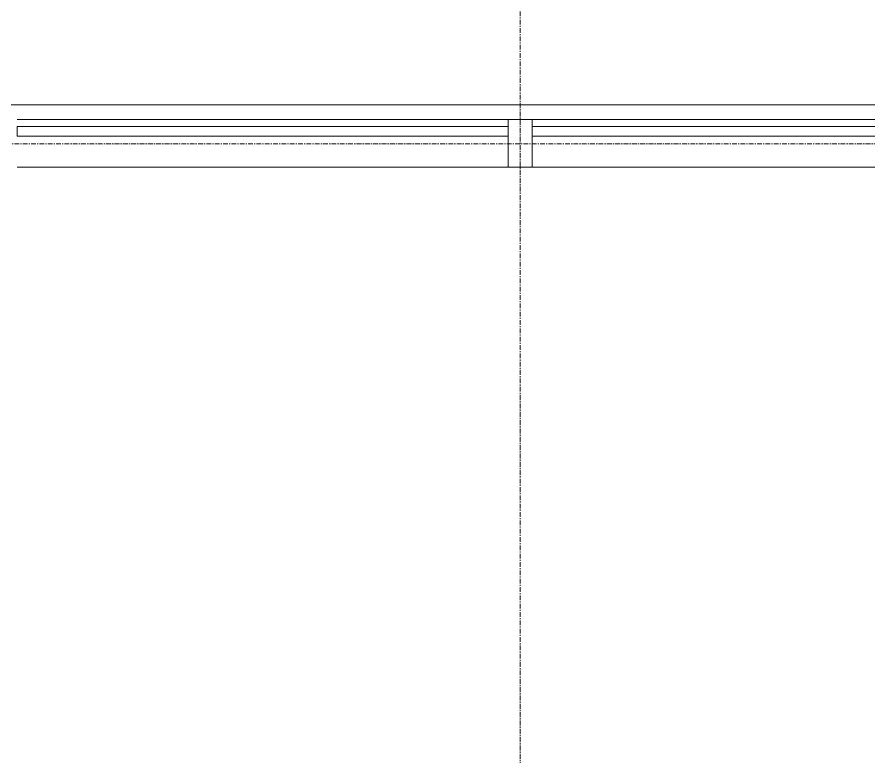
# Model space of a CAD drawing. Header units: inches. Extents: x -1714 to 1984, y -1043 to 970.
# Drawn here: x -197.6 to -108.3, y 602.9 to 680.5 of the extents above; entities that cross this region are included whole.
import ezdxf

# ---------------------------------------------------------------- set-up
doc = ezdxf.new("R2010")
doc.units = ezdxf.units.IN
doc.header["$MEASUREMENT"] = 0
doc.linetypes.add('Grid Line 1_2_', pattern=[0.875, 0.5, -0.125, 0.125, -0.125])
for name, color, linetype, lineweight in [('A-FLOR', 192, 'Continuous', 13), ('A-GLAZ-CURT', 52, 'Continuous', 9), ('A-GLAZ-CWMG', 51, 'Continuous', 9), ('S-GRID', 1, 'Continuous', 9)]:
    doc.layers.add(name, color=color, linetype=linetype, lineweight=lineweight)

# ---------------------------------------------------------------- blocks, each defined once
blk = doc.blocks.new('System Panel - Glazed-1332336-L2 - Architectural')
at = {"layer": 'A-GLAZ-CURT', "lineweight": 13}
for p, q in [((25.75, 1.75), (-25.75, 1.75)), ((-25.75, 1.75), (-25.75, 0.75)), ((25.75, 0.75), (25.75, 1.75)), ((-25.75, 0.75), (25.75, 0.75))]:
    blk.add_line(p, q, dxfattribs=at)
blk = doc.blocks.new('System Panel - Glazed-1332247-L2 - Architectural')
at = {"layer": 'A-GLAZ-CURT', "lineweight": 13}
for p, q in [((25.75, 1.75), (-25.75, 1.75)), ((-25.75, 1.75), (-25.75, 0.75)), ((25.75, 0.75), (25.75, 1.75)), ((-25.75, 0.75), (25.75, 0.75))]:
    blk.add_line(p, q, dxfattribs=at)
blk = doc.blocks.new('Rectangular Mullion - 2_5_ x 5_ rectangular-1332245-L2 - Architectural')
at = {"layer": 'A-GLAZ-CWMG'}
for p, q in [((1292.649, -339.58), (1292.649, -288.08)), ((1297.649, -288.08), (1297.649, -339.58))]:
    blk.add_line(p, q, dxfattribs=at)
blk = doc.blocks.new('Rectangular Mullion - 2_5_ x 5_ rectangular-1332330-L2 - Architectural')
at = {"layer": 'A-GLAZ-CWMG'}
for p, q in [((1292.649, -393.58), (1292.649, -342.08)), ((1297.649, -393.58), (1297.649, -342.08))]:
    blk.add_line(p, q, dxfattribs=at)
blk = doc.blocks.new('Rectangular Mullion - 2_5_ x 5_ rectangular-1332234-L2 - Architectural')
at = {"layer": 'A-GLAZ-CWMG', "lineweight": 20}
for p, q in [((-1.25, 2.5), (1.25, 2.5)), ((-1.25, -2.5), (-1.25, 2.5)), ((1.25, 2.5), (1.25, -2.5)), ((1.25, -2.5), (-1.25, -2.5))]:
    blk.add_line(p, q, dxfattribs=at)

msp = doc.modelspace()

# ---------------------------------------------------------------- linework, layer by layer
at = {"layer": 'A-FLOR'}
msp.add_line((-40.851, 671.319), (-536.853, 671.319), dxfattribs=at)
at = {"layer": 'S-GRID', "linetype": 'Grid Line 1_2_'}
for p, q in [((-144.851, -1043.154), (-144.851, 921.906)), ((-1714.247, 667.21), (1936.333, 667.21))]:
    msp.add_line(p, q, dxfattribs=at)

# ---------------------------------------------------------------- block references
at = {"layer": 'A-GLAZ-CURT'}
for name, p in [('System Panel - Glazed-1332247-L2 - Architectural', (-171.851, 667.282)), ('System Panel - Glazed-1332336-L2 - Architectural', (-117.851, 667.282))]:
    msp.add_blockref(name, p, dxfattribs=at)
at = {"layer": 'A-GLAZ-CWMG'}
for name, rotation in [('Rectangular Mullion - 2_5_ x 5_ rectangular-1332245-L2 - Architectural', 90), ('Rectangular Mullion - 2_5_ x 5_ rectangular-1332330-L2 - Architectural', 89.99999999999982)]:
    msp.add_blockref(name, (-485.681, -627.868), dxfattribs=dict(at, rotation=rotation))
at = {"layer": 'A-GLAZ-CWMG', "extrusion": (0, 0, -1), "rotation": 180}
msp.add_blockref('Rectangular Mullion - 2_5_ x 5_ rectangular-1332234-L2 - Architectural', (144.851, 667.282), dxfattribs=at)

doc.saveas('drawing.dxf')
